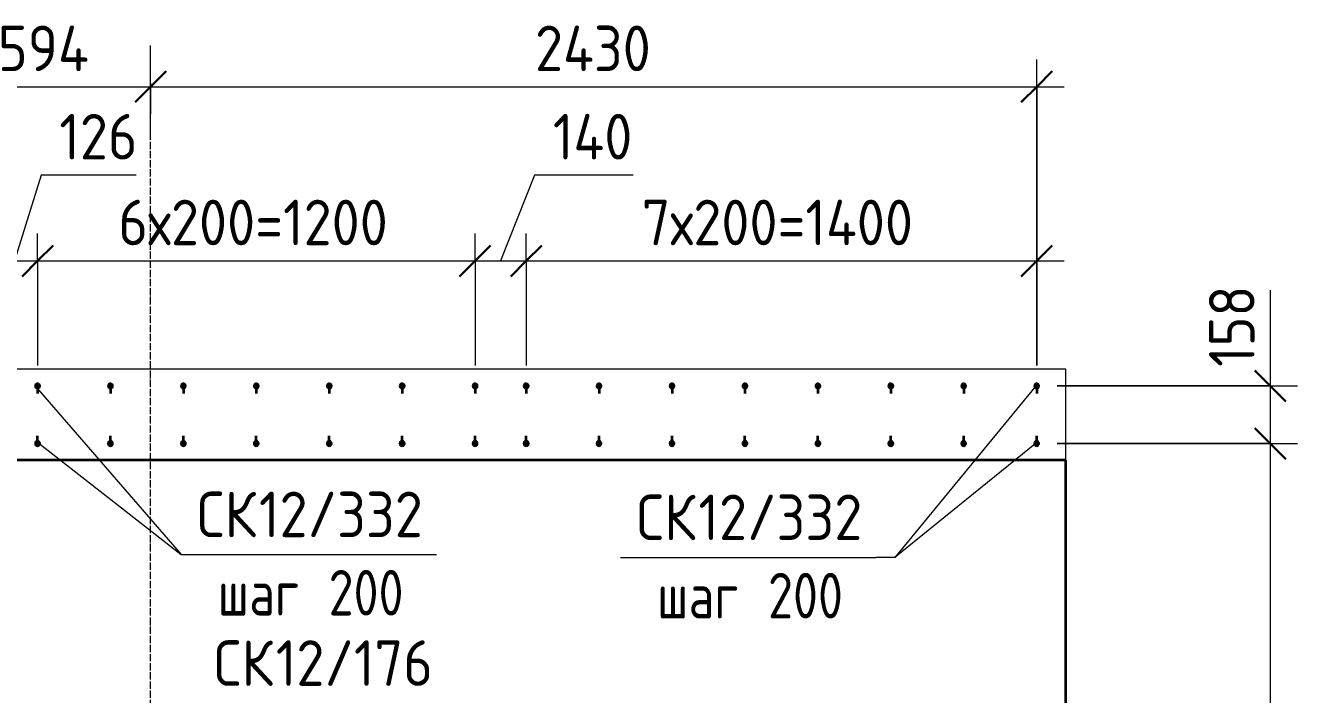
# Model space of a CAD drawing. Header units: millimetres. Extents: x 677 to 38046, y -1785 to 52249.
# Drawn here: x 2657 to 6145, y 50072 to 51908 of the extents above; entities that cross this region are included whole.
import ezdxf

# ---------------------------------------------------------------- set-up
doc = ezdxf.new("R2010")
doc.units = ezdxf.units.MM
doc.linetypes.add('01 Штриховая _4 мм_', pattern=[6, 3.5, -2.5])
doc.linetypes.add('02 Штрихпунктирная _20 мм_', pattern=[25, 20, -2.5, 0, -2.5])
for name, color, linetype, lineweight in [('AA_Dim', 7, 'Continuous', 9), ('AA_Dim-50', 7, 'Continuous', 9), ('AA_Linii', 7, 'Continuous', 9), ('AA_Vinoska', 7, 'Continuous', 9), ('AF_Perekritie', 7, 'Continuous', 60), ('AF_Perekritie_Опалубка', 253, 'Continuous', 20), ('AF_Stena_Опалубка', 253, 'Continuous', 20), ('KR_Armatura', 7, 'Continuous', 20), ('KR_Armatura_Tonkie', 7, 'Continuous', 20), ('KR_Fundament', 7, 'Continuous', 20), ('Оси', 7, 'Continuous', 9)]:
    doc.layers.add(name, color=color, linetype=linetype, lineweight=lineweight)
doc.styles.add('ISOCPEUR_1', font='isocpeur.TTF', dxfattribs={"width": 0.9, "height": 125})
doc.styles.add('ISOCPEUR_2', font='isocpeur.TTF', dxfattribs={"width": 0.8, "height": 125})
doc.dimstyles.new('00_Точн_3_знака__прозр_', dxfattribs={"dimscale": 304.8, "dimtxt": 125.344371, "dimasz": 0.278871, "dimexe": 0.246063, "dimexo": 0.164042, "dimgap": 0.016404, "dimtad": 1, "dimdec": 3, "dimrnd": 0.001, "dimdsep": 46, "dimtxsty": 'ISOCPEUR_1', "dimblk1": 'OBLIQUE', "dimblk2": 'OBLIQUE', "dimsah": 1, "dimcen": 0.09, "dimdle": 0.246063, "dimazin": 0, "dimtfac": 1, "dimtdec": 4, "dimtix": 1, "dimtmove": 0, "dimatfit": 3, "dimfxl": 1, "dimtvp": 1, "dimtolj": 1, "dimtzin": 0, "dimlwd": 18, "dimlwe": 18, "dimarcsym": 2})
doc.dimstyles.new('00_Точн_3_знака__прозр__1', dxfattribs={"dimscale": 304.8, "dimtxt": 125.344371, "dimasz": 0.278871, "dimexe": 0.246063, "dimexo": 0.164042, "dimgap": 0.016404, "dimtad": 1, "dimdec": 3, "dimrnd": 0.001, "dimdsep": 46, "dimtxsty": 'ISOCPEUR_1', "dimblk1": 'OBLIQUE', "dimblk2": 'OBLIQUE', "dimsah": 1, "dimcen": 0.09, "dimdle": 0.246063, "dimazin": 0, "dimtfac": 1, "dimtdec": 4, "dimtix": 1, "dimtmove": 1, "dimatfit": 3, "dimfxl": 1, "dimtvp": 1, "dimtolj": 1, "dimtzin": 0, "dimlwd": 18, "dimlwe": 18, "dimarcsym": 2})

# ---------------------------------------------------------------- blocks, each defined once
blk = doc.blocks.new('Грунт - Грунт-3689481-Схема расположения выпусков фундаментной плиты на отм_-0_890 входной группы в осях 1_1-3_1_Д_1-Ж_1')
at = {"layer": 'AF_Perekritie', "lineweight": 35}
for p, q in [((5510.1, 50715), (2610.1, 50715)), ((2610.1, 50715), (2610.1, 49475)), ((5510.1, 48295), (5510.1, 50715)), ((2610.1, 49475), (2960.1, 49475)), ((2960.1, 49475), (2960.1, 49225)), ((2610.1, 49225), (2610.1, 46395)), ((2960.1, 49225), (2610.1, 49225)), ((3490.1, 46395), (3490.1, 48295)), ((3490.1, 48295), (5510.1, 48295)), ((2610.1, 46395), (3490.1, 46395))]:
    blk.add_line(p, q, dxfattribs=at)
blk = doc.blocks.new('351_Ряд стержней П переменный шаг _НесАрм_РабПлоск_ - Тип 1-3811481-Схема расположения выпусков фундаментной плиты на отм_-0_890 входной группы в осях 1_1-3_1_Д_1-Ж_1')
at = {"layer": 'KR_Armatura_Tonkie', "lineweight": 35}
for points in [[(0, 1370), (-0.8, 1373), (-2.2, 1374.5), (-4.4, 1375.8), (-7.6, 1375.8), (-10.2, 1374.2), (-11.8, 1371.6), (-12, 1370), (-11.2, 1367), (-9, 1364.8), (-6, 1364), (-2.2, 1365.4), (-1.8, 1365.8), (-0.2, 1368.4)], [(157.8, 1371.6), (156.2, 1374.2), (153.6, 1375.8), (150.4, 1375.8), (149, 1375.2), (146.2, 1371.6), (146.2, 1371.6), (146.2, 1368.4), (146.8, 1367), (149, 1364.8), (152, 1364), (153.6, 1364.2), (156.2, 1365.8), (157.8, 1368.4)], [(0, 1170), (-0.8, 1173), (-2.2, 1174.5), (-4.4, 1175.8), (-7.6, 1175.8), (-10.2, 1174.2), (-11.8, 1171.6), (-12, 1170), (-11.2, 1167), (-9, 1164.8), (-6, 1164), (-2.2, 1165.4), (-1.8, 1165.8), (-0.2, 1168.4)], [(157.8, 1168.4), (157.8, 1171.6), (156.2, 1174.2), (153.6, 1175.8), (150.4, 1175.8), (148.6, 1174.7), (146.8, 1173), (146.2, 1171.6), (146.2, 1168.4), (146.8, 1167), (149, 1164.8), (152, 1164), (153.6, 1164.2), (156.2, 1165.8), (157.2, 1167)], [(0, 970), (-0.8, 973), (-2.2, 974.5), (-4.4, 975.8), (-7.6, 975.8), (-10.2, 974.2), (-11.8, 971.6), (-12, 970), (-11.2, 967), (-9, 964.8), (-6, 964), (-2.2, 965.4), (-1.8, 965.8), (-0.2, 968.4)], [(157.8, 968.4), (157.8, 971.6), (156.2, 974.2), (153.6, 975.8), (150.4, 975.8), (149, 975.2), (146.8, 973), (146.2, 971.6), (146.2, 968.4), (146.8, 967), (149, 964.8), (152, 964), (153.6, 964.2), (156.2, 965.8), (157.2, 967)], [(0, 770), (-0.8, 773), (-2.2, 774.5), (-4.4, 775.8), (-7.6, 775.8), (-10.2, 774.2), (-11.8, 771.6), (-12, 770), (-11.2, 767), (-9, 764.8), (-6, 764), (-2.2, 765.4), (-1.8, 765.8), (-0.2, 768.4)], [(157.8, 768.4), (157.8, 771.6), (156.2, 774.2), (153.6, 775.8), (150.4, 775.8), (149, 775.2), (146.8, 773), (146.2, 771.6), (146.2, 768.4), (146.8, 767), (149, 764.8), (152, 764), (153.6, 764.2), (156.2, 765.8), (157.2, 767)], [(0, 570), (-0.8, 573), (-2.2, 574.5), (-4.4, 575.8), (-7.6, 575.8), (-10.2, 574.2), (-11.8, 571.6), (-12, 570), (-11.2, 567), (-9, 564.8), (-6, 564), (-2.2, 565.4), (-1.8, 565.8), (-0.2, 568.4)], [(157.8, 568.4), (157.8, 571.6), (156.2, 574.2), (153.6, 575.8), (150.4, 575.8), (149, 575.2), (146.8, 573), (146.2, 571.6), (146.2, 568.4), (146.8, 567), (149, 564.8), (152, 564), (153.6, 564.2), (156.2, 565.8), (157.2, 567)], [(0, 370), (-0.8, 373), (-2.2, 374.5), (-4.4, 375.8), (-7.6, 375.8), (-10.2, 374.2), (-11.8, 371.6), (-12, 370), (-11.2, 367), (-9, 364.8), (-6, 364), (-2.2, 365.4), (-1.8, 365.8), (-0.2, 368.4)], [(157.8, 368.4), (157.8, 371.6), (156.2, 374.2), (153.6, 375.8), (150.4, 375.8), (149, 375.2), (146.8, 373), (146.2, 371.6), (146.2, 368.4), (146.8, 367), (149, 364.8), (152, 364), (153.6, 364.2), (156.2, 365.8), (157.2, 367)], [(0, 170), (-0.8, 173), (-2.2, 174.5), (-4.4, 175.8), (-7.6, 175.8), (-10.2, 174.2), (-11.8, 171.6), (-12, 170), (-11.2, 167), (-9, 164.8), (-6, 164), (-2.2, 165.4), (-1.8, 165.8), (-0.2, 168.4)], [(157.8, 168.4), (157.8, 171.6), (156.2, 174.2), (153.6, 175.8), (150.4, 175.8), (149, 175.2), (146.8, 173), (146.2, 171.6), (146.2, 168.4), (146.8, 167), (149, 164.8), (152, 164), (153.6, 164.2), (156.2, 165.8), (157.2, 167)], [(0, -30), (-0.8, -27), (-2.2, -25.5), (-4.4, -24.2), (-7.6, -24.2), (-10.2, -25.8), (-11.8, -28.4), (-12, -30), (-11.2, -33), (-9, -35.2), (-6, -36), (-2.2, -34.6), (-1.8, -34.2), (-0.2, -31.6)], [(157.8, -31.6), (157.8, -28.4), (156.2, -25.8), (153.6, -24.2), (150.4, -24.2), (149, -24.8), (146.8, -27), (146.2, -28.4), (146.2, -31.6), (146.8, -33), (149, -35.2), (152, -36), (153.6, -35.8), (156.2, -34.2), (157.2, -33)], [(0, -170), (-0.8, -167), (-2.2, -165.5), (-4.4, -164.2), (-7.6, -164.2), (-10.2, -165.8), (-11.8, -168.4), (-12, -170), (-11.2, -173), (-9, -175.2), (-6, -176), (-2.2, -174.6), (-1.8, -174.2), (-0.2, -171.6)], [(157.8, -171.6), (157.8, -168.4), (156.2, -165.8), (153.6, -164.2), (150.4, -164.2), (149, -164.8), (146.8, -167), (146.2, -168.4), (146.2, -171.6), (146.8, -173), (149.2, -175.3), (152, -176), (154.4, -175.3), (156.2, -174.2), (157.2, -173)], [(0, -370), (-0.8, -367), (-2.2, -365.5), (-4.4, -364.2), (-7.6, -364.2), (-10.2, -365.8), (-11.8, -368.4), (-12, -370), (-11.2, -373), (-9, -375.2), (-6, -376), (-3, -375.2), (-1.8, -374.2), (-0.2, -371.6)], [(157.8, -368.4), (156.2, -365.8), (153.6, -364.2), (150.4, -364.2), (149, -364.8), (146.8, -367), (146.2, -368.4), (146.5, -372.2), (146.8, -373), (149, -375.2), (152, -376), (153.6, -375.8), (156.2, -374.2), (157.8, -371.6)], [(0, -570), (-0.8, -567), (-2.2, -565.5), (-4.4, -564.2), (-7.6, -564.2), (-10.2, -565.8), (-11.8, -568.4), (-12, -570), (-11.2, -573), (-9, -575.2), (-6, -576), (-2.2, -574.6), (-1.8, -574.2), (-0.2, -571.6)], [(157.8, -571.6), (157.8, -568.4), (156.2, -565.8), (153.6, -564.2), (150.4, -564.2), (149, -564.8), (146.8, -567), (146.2, -569), (146.2, -571.6), (146.8, -573), (149, -575.2), (152, -576), (153.6, -575.8), (156.2, -574.2), (157.2, -573)], [(0, -770), (-1.6, -765.9), (-2.2, -765.5), (-4.4, -764.2), (-7.6, -764.2), (-10.2, -765.8), (-11.8, -768.4), (-12, -770), (-11.2, -773), (-9, -775.2), (-6, -776), (-2.2, -774.6), (-1.8, -774.2), (-0.2, -771.6)], [(157.8, -771.6), (157.8, -768.4), (156.2, -765.8), (153.6, -764.2), (150.4, -764.2), (149, -764.8), (146.8, -767), (146.2, -768.4), (146.2, -771.6), (146.8, -773), (149, -775.2), (152, -776), (153.6, -775.8), (156.2, -774.2), (157.2, -773)], [(0, -970), (-0.8, -967), (-2.2, -965.5), (-4.4, -964.2), (-7.6, -964.2), (-10.2, -965.8), (-11.8, -968.4), (-12, -970), (-11.2, -973), (-9, -975.2), (-6, -976), (-2.2, -974.6), (-1.8, -974.2), (-0.2, -971.6)], [(157.8, -968.4), (156.2, -965.8), (153.6, -964.2), (150.4, -964.2), (149, -964.8), (146.8, -967), (146.2, -968.4), (146.2, -971.6), (146.8, -973), (149, -975.2), (152, -976), (153.6, -975.8), (156.2, -974.2), (157.8, -971.6)], [(0, -1170), (-0.8, -1167), (-2.2, -1165.5), (-4.4, -1164.2), (-7.6, -1164.2), (-10.2, -1165.8), (-11.8, -1168.4), (-12, -1170), (-11.2, -1173), (-9, -1175.2), (-6, -1176), (-2.2, -1174.6), (-1.8, -1174.2), (-0.2, -1171.6)], [(157.8, -1171.6), (157.8, -1168.4), (156.2, -1165.8), (153.6, -1164.2), (150.4, -1164.2), (149, -1164.8), (146.8, -1167), (146.2, -1168.4), (146.2, -1171.6), (146.8, -1173), (149, -1175.2), (152, -1176), (153.6, -1175.8), (156.2, -1174.2), (157.2, -1173)], [(0, -1370), (-0.8, -1367), (-2.2, -1365.5), (-4.4, -1364.2), (-7.6, -1364.2), (-10.2, -1365.8), (-11.8, -1368.4), (-12, -1370), (-11.2, -1373), (-9, -1375.2), (-6, -1376), (-2.2, -1374.6), (-1.8, -1374.2), (-0.2, -1371.6)], [(157.8, -1371.6), (157.8, -1368.4), (156.2, -1365.8), (153.6, -1364.2), (150.4, -1364.2), (149, -1364.8), (146.8, -1367), (146.2, -1368.4), (146.2, -1371.6), (146.8, -1373), (149, -1375.2), (152, -1376), (153.6, -1375.8), (156.2, -1374.2), (157.2, -1373)]]:
    blk.add_hatch(color=256, dxfattribs=at).paths.add_polyline_path(points)
at = {"layer": 'KR_Armatura'}
for centre in [(-6, 1370), (152, 1370), (-6, 1170), (152, 1170), (-6, 970), (152, 970), (-6, 770), (152, 770), (-6, 570), (152, 570), (-6, 370), (152, 370), (-6, 170), (152, 170), (-6, -30), (152, -30), (-6, -170), (152, -170), (-6, -370), (152, -370), (-6, -570), (152, -570), (-6, -770), (152, -770), (-6, -970), (152, -970), (-6, -1170), (152, -1170), (-6, -1370), (152, -1370)]:
    blk.add_circle(centre, 6, dxfattribs=at)
at = {"layer": 'KR_Armatura_Tonkie', "lineweight": 35}
for p, q in [((0, 1370), (15, 1370)), ((146, 1370), (131, 1370)), ((0, 1170), (15, 1170)), ((146, 1170), (131, 1170)), ((0, 970), (15, 970)), ((146, 970), (131, 970)), ((0, 770), (15, 770)), ((146, 770), (131, 770)), ((0, 570), (15, 570)), ((146, 570), (131, 570)), ((0, 370), (15, 370)), ((146, 370), (131, 370)), ((0, 170), (15, 170)), ((146, 170), (131, 170)), ((0, -30), (15, -30)), ((146, -30), (131, -30)), ((0, -170), (15, -170)), ((146, -170), (131, -170)), ((0, -370), (15, -370)), ((146, -370), (131, -370)), ((0, -570), (15, -570)), ((146, -570), (131, -570)), ((0, -770), (15, -770)), ((146, -770), (131, -770)), ((0, -970), (15, -970)), ((146, -970), (131, -970)), ((0, -1170), (15, -1170)), ((146, -1170), (131, -1170)), ((0, -1370), (15, -1370)), ((146, -1370), (131, -1370))]:
    blk.add_line(p, q, dxfattribs=at)
for centre, start, end in [((-6, 1370), 360, 180), ((-6, 1370), 180, 0), ((152, 1370), 360, 180), ((152, 1370), 180, 360), ((-6, 1170), 360, 180), ((-6, 1170), 180, 0), ((152, 1170), 360, 180), ((152, 1170), 180, 360), ((-6, 970), 360, 180), ((-6, 970), 180, 0), ((152, 970), 360, 180), ((152, 970), 180, 360), ((-6, 770), 360, 180), ((-6, 770), 180, 0), ((152, 770), 360, 180), ((152, 770), 180, 360), ((-6, 570), 360, 180), ((-6, 570), 180, 0), ((152, 570), 360, 180), ((152, 570), 180, 360), ((-6, 370), 360, 180), ((-6, 370), 180, 0), ((152, 370), 360, 180), ((152, 370), 180, 360), ((-6, 170), 360, 180), ((152, 170), 360, 180), ((-6, 170), 180, 360), ((152, 170), 180, 360), ((-6, -30), 360, 180), ((-6, -30), 180, 360), ((152, -30), 0, 180), ((152, -30), 180, 360), ((-6, -170), 360, 180), ((-6, -170), 180, 360), ((152, -170), 360, 180), ((152, -170), 180, 360), ((-6, -370), 360, 180), ((-6, -370), 180, 0), ((152, -370), 360, 180), ((152, -370), 180, 360), ((-6, -570), 360, 180), ((-6, -570), 180, 0), ((152, -570), 360, 180), ((152, -570), 180, 360), ((-6, -770), 360, 180), ((152, -770), 360, 180), ((-6, -770), 180, 0), ((152, -770), 180, 360), ((-6, -970), 360, 180), ((-6, -970), 180, 0), ((152, -970), 0, 180), ((152, -970), 180, 360), ((-6, -1170), 360, 180), ((-6, -1170), 180, 0), ((152, -1170), 360, 180), ((152, -1170), 180, 360), ((-6, -1370), 360, 180), ((-6, -1370), 180, 0), ((152, -1370), 360, 180), ((152, -1370), 180, 360)]:
    blk.add_arc(centre, 6, start, end, dxfattribs=at)
blk = doc.blocks.new('DIMBLOCK4-Схема расположения выпусков фундаментной плиты на отм_-0_890 входной группы в осях 1_1-3_1_Д_1-Ж_1')
at = {"layer": 'AA_Dim-50', "lineweight": 18}
for p, q in [((2406.1, 51262.2), (2406.1, 51337.2)), ((2564.1, 51262.2), (2564.1, 51337.2)), ((2690.1, 51262.2), (2690.1, 51337.2)), ((2159.9, 51262.2), (2420.4, 51262.2)), ((2331.1, 51262.2), (2564.1, 51262.2)), ((2406.1, 51262.2), (2406.1, 50961)), ((2420.4, 51262.2), (2485.1, 51262.2)), ((2564.1, 51262.2), (2564.1, 50961)), ((2690.1, 51262.2), (2690.1, 50975))]:
    blk.add_line(p, q, dxfattribs=at)
at = {"layer": 'AA_Dim-50', "lineweight": 30}
for p, q in [((2406.1, 51262.2), (2448.6, 51304.7)), ((2564.1, 51262.2), (2606.6, 51304.7)), ((2690.1, 51262.2), (2732.6, 51304.7)), ((2406.1, 51262.2), (2363.6, 51219.7)), ((2564.1, 51262.2), (2521.6, 51219.7)), ((2690.1, 51262.2), (2647.6, 51219.7))]:
    blk.add_line(p, q, dxfattribs=at)
at = {"layer": 'AA_Dim-50', "color": 0, "lineweight": 18, "insert": (2159.9, 51430), "char_height": 125, "width": 252.581, "attachment_point": 1, "line_spacing_factor": 1.135194, "style": 'ISOCPEUR_1'}
blk.add_mtext('158', dxfattribs=at)
blk = doc.blocks.new('_None')
blk = doc.blocks.new('DIMBLOCK5-Схема расположения выпусков фундаментной плиты на отм_-0_890 входной группы в осях 1_1-3_1_Д_1-Ж_1')
at = {"layer": 'AA_Dim-50', "lineweight": 18}
for p, q in [((2699.8, 51497.4), (2627.1, 51262.2)), ((2960.2, 51497.4), (2699.8, 51497.4)), ((2564.1, 51262.2), (2564.1, 51337.2)), ((2690.1, 51262.2), (2690.1, 51337.2)), ((2564.1, 51262.2), (2690.1, 51262.2)), ((2564.1, 51262.2), (2564.1, 50961)), ((2690.1, 51262.2), (2690.1, 50975))]:
    blk.add_line(p, q, dxfattribs=at)
at = {"layer": 'AA_Dim-50', "lineweight": 30}
for p, q in [((2564.1, 51262.2), (2606.6, 51304.7)), ((2690.1, 51262.2), (2732.6, 51304.7)), ((2564.1, 51262.2), (2521.6, 51219.7)), ((2690.1, 51262.2), (2647.6, 51219.7))]:
    blk.add_line(p, q, dxfattribs=at)
at = {"layer": 'AA_Dim-50', "color": 0, "lineweight": 18, "insert": (2749.8, 51665.3), "char_height": 125, "width": 252.581, "attachment_point": 1, "line_spacing_factor": 1.135194, "style": 'ISOCPEUR_1'}
blk.add_mtext('126', dxfattribs=at)
blk = doc.blocks.new('DIMBLOCK6-Схема расположения выпусков фундаментной плиты на отм_-0_890 входной группы в осях 1_1-3_1_Д_1-Ж_1')
at = {"layer": 'AA_Dim-50', "lineweight": 18}
for p, q in [((2690.1, 51262.2), (2690.1, 51337.2)), ((3890.1, 51262.2), (3890.1, 51337.2)), ((4030.1, 51262.2), (4030.1, 51337.2)), ((2690.1, 51262.2), (3890.1, 51262.2)), ((2690.1, 51262.2), (2690.1, 50975)), ((3890.1, 51262.2), (3890.1, 50975)), ((4030.1, 51262.2), (4030.1, 50975))]:
    blk.add_line(p, q, dxfattribs=at)
at = {"layer": 'AA_Dim-50', "lineweight": 30}
for p, q in [((2690.1, 51262.2), (2732.6, 51304.7)), ((3890.1, 51262.2), (3932.6, 51304.7)), ((4030.1, 51262.2), (4072.6, 51304.7)), ((2690.1, 51262.2), (2647.6, 51219.7)), ((3890.1, 51262.2), (3847.6, 51219.7)), ((4030.1, 51262.2), (3987.6, 51219.7))]:
    blk.add_line(p, q, dxfattribs=at)
at = {"layer": 'AA_Dim-50', "color": 0, "lineweight": 18, "insert": (2911.7, 51430), "char_height": 125, "width": 908.155, "attachment_point": 1, "line_spacing_factor": 1.135194, "style": 'ISOCPEUR_1'}
blk.add_mtext('6х200=1200', dxfattribs=at)
blk = doc.blocks.new('DIMBLOCK7-Схема расположения выпусков фундаментной плиты на отм_-0_890 входной группы в осях 1_1-3_1_Д_1-Ж_1')
at = {"layer": 'AA_Dim-50', "lineweight": 18}
for p, q in [((4053.3, 51497.4), (3960.1, 51262.2)), ((4323.2, 51497.4), (4053.3, 51497.4)), ((3890.1, 51262.2), (3890.1, 51337.2)), ((4030.1, 51262.2), (4030.1, 51337.2)), ((3890.1, 51262.2), (4030.1, 51262.2)), ((3890.1, 51262.2), (3890.1, 50975)), ((4030.1, 51262.2), (4030.1, 50975))]:
    blk.add_line(p, q, dxfattribs=at)
at = {"layer": 'AA_Dim-50', "lineweight": 30}
for p, q in [((3890.1, 51262.2), (3932.6, 51304.7)), ((4030.1, 51262.2), (4072.6, 51304.7)), ((3890.1, 51262.2), (3847.6, 51219.7)), ((4030.1, 51262.2), (3987.6, 51219.7))]:
    blk.add_line(p, q, dxfattribs=at)
at = {"layer": 'AA_Dim-50', "color": 0, "lineweight": 18, "insert": (4103.3, 51665.3), "char_height": 125, "width": 263.933, "attachment_point": 1, "line_spacing_factor": 1.135194, "style": 'ISOCPEUR_1'}
blk.add_mtext('140', dxfattribs=at)
blk = doc.blocks.new('DIMBLOCK8-Схема расположения выпусков фундаментной плиты на отм_-0_890 входной группы в осях 1_1-3_1_Д_1-Ж_1')
at = {"layer": 'AA_Dim-50', "lineweight": 18}
for p, q in [((4030.1, 51262.2), (4030.1, 51337.2)), ((5430.1, 51262.2), (5430.1, 51337.2)), ((4030.1, 51262.2), (5505.1, 51262.2)), ((4030.1, 51262.2), (4030.1, 50975)), ((5430.1, 51262.2), (5430.1, 50975))]:
    blk.add_line(p, q, dxfattribs=at)
at = {"layer": 'AA_Dim-50', "lineweight": 30}
for p, q in [((4030.1, 51262.2), (4072.6, 51304.7)), ((5430.1, 51262.2), (5472.6, 51304.7)), ((4030.1, 51262.2), (3987.6, 51219.7)), ((5430.1, 51262.2), (5387.6, 51219.7))]:
    blk.add_line(p, q, dxfattribs=at)
at = {"layer": 'AA_Dim-50', "color": 0, "lineweight": 18, "insert": (4346.9, 51430), "char_height": 125, "width": 919.507, "attachment_point": 1, "line_spacing_factor": 1.135194, "style": 'ISOCPEUR_1'}
blk.add_mtext('7х200=1400', dxfattribs=at)
blk = doc.blocks.new('DIMBLOCK18-Схема расположения выпусков фундаментной плиты на отм_-0_890 входной группы в осях 1_1-3_1_Д_1-Ж_1')
at = {"layer": 'AA_Dim-50', "lineweight": 18}
for p, q in [((2406.1, 50961), (2406.1, 51814.9)), ((2331.1, 51739.9), (3000.1, 51739.9)), ((2406.1, 51739.9), (2406.1, 50961)), ((3000.1, 51750), (3000.1, 51664.9)), ((3000.1, 51739.9), (3000.1, 51750))]:
    blk.add_line(p, q, dxfattribs=at)
at = {"layer": 'AA_Dim-50', "lineweight": 30}
for p, q in [((2406.1, 51739.9), (2448.6, 51782.4)), ((3000.1, 51739.9), (3042.6, 51782.4)), ((2406.1, 51739.9), (2363.6, 51697.4)), ((3000.1, 51739.9), (2957.6, 51697.4))]:
    blk.add_line(p, q, dxfattribs=at)
at = {"layer": 'AA_Dim-50', "color": 0, "lineweight": 18, "insert": (2581.3, 51907.7), "char_height": 125, "width": 292.313, "attachment_point": 1, "line_spacing_factor": 1.135194, "style": 'ISOCPEUR_1'}
blk.add_mtext('594', dxfattribs=at)
blk = doc.blocks.new('_Oblique')
at = {"color": 0, "linetype": 'ByBlock', "lineweight": -2}
blk.add_line((-0.5, -0.5), (0.5, 0.5), dxfattribs=at)
blk = doc.blocks.new('DIMBLOCK19-Схема расположения выпусков фундаментной плиты на отм_-0_890 входной группы в осях 1_1-3_1_Д_1-Ж_1')
at = {"layer": 'AA_Dim-50', "lineweight": 18}
for p, q in [((5430.1, 50975), (5430.1, 51814.9)), ((3000.1, 51750), (3000.1, 51664.9)), ((3000.1, 51739.9), (3000.1, 51750)), ((3000.1, 51739.9), (5505.1, 51739.9)), ((5430.1, 51739.9), (5430.1, 50975))]:
    blk.add_line(p, q, dxfattribs=at)
at = {"layer": 'AA_Dim-50', "lineweight": 30}
for p, q in [((3000.1, 51739.9), (3042.6, 51782.4)), ((5430.1, 51739.9), (5472.6, 51782.4)), ((3000.1, 51739.9), (2957.6, 51697.4)), ((5430.1, 51739.9), (5387.6, 51697.4))]:
    blk.add_line(p, q, dxfattribs=at)
at = {"layer": 'AA_Dim-50', "color": 0, "lineweight": 18, "insert": (4054.2, 51907.7), "char_height": 125, "width": 385.966, "attachment_point": 1, "line_spacing_factor": 1.135194, "style": 'ISOCPEUR_1'}
blk.add_mtext('2430', dxfattribs=at)
blk = doc.blocks.new('DIMBLOCK20-Схема расположения выпусков фундаментной плиты на отм_-0_890 входной группы в осях 1_1-3_1_Д_1-Ж_1')
at = {"layer": 'AA_Dim-50', "lineweight": 18}
for p, q in [((6070.4, 51181.7), (6070.4, 50921.2)), ((6070.4, 50994), (6070.4, 50761)), ((5486.1, 50919), (6145.4, 50919)), ((6070.4, 50919), (5486.1, 50919)), ((6070.4, 50921.2), (6070.4, 50840)), ((5486.1, 50761), (6145.4, 50761)), ((6070.4, 50761), (5486.1, 50761))]:
    blk.add_line(p, q, dxfattribs=at)
at = {"layer": 'AA_Dim-50', "lineweight": 30}
for p, q in [((6070.4, 50919), (6027.9, 50961.5)), ((6070.4, 50919), (6112.9, 50876.5)), ((6070.4, 50761), (6027.9, 50803.5)), ((6070.4, 50761), (6112.9, 50718.5))]:
    blk.add_line(p, q, dxfattribs=at)
at = {"layer": 'AA_Dim-50', "color": 0, "lineweight": 18, "insert": (5902.6, 50971.2), "char_height": 125, "width": 252.581, "attachment_point": 1, "rotation": 90, "line_spacing_factor": 1.135194, "style": 'ISOCPEUR_1'}
blk.add_mtext('158', dxfattribs=at)
blk = doc.blocks.new('DIMBLOCK21-Схема расположения выпусков фундаментной плиты на отм_-0_890 входной группы в осях 1_1-3_1_Д_1-Ж_1')
at = {"layer": 'AA_Dim-50', "lineweight": 30}
for p, q in [((6070.4, 50761), (6027.9, 50803.5)), ((6070.4, 50761), (6112.9, 50718.5)), ((6070.4, 48395), (6027.9, 48437.5)), ((6070.4, 48395), (6112.9, 48352.5))]:
    blk.add_line(p, q, dxfattribs=at)
at = {"layer": 'AA_Dim-50', "lineweight": 18}
for p, q in [((5486.1, 50761), (6145.4, 50761)), ((6070.4, 50761), (5486.1, 50761)), ((6070.4, 50761), (6070.4, 48395)), ((6080.5, 48395), (5995.4, 48395)), ((6070.4, 48395), (6080.5, 48395))]:
    blk.add_line(p, q, dxfattribs=at)
at = {"layer": 'AA_Dim-50', "color": 0, "lineweight": 18, "insert": (5902.6, 49421.9), "char_height": 125, "width": 374.614, "attachment_point": 1, "rotation": 90, "line_spacing_factor": 1.135194, "style": 'ISOCPEUR_1'}
blk.add_mtext('2366', dxfattribs=at)
blk = doc.blocks.new('042_М_Арматуры - Диам длина поз _ Шаг-2260295-Схема расположения выпусков фундаментной плиты на отм_-0_890 входной группы в осях 1_1-3_1_Д_1-Ж_1')
at = {"layer": 'AA_Vinoska'}
blk.add_line((-7, 0), (7, 0), dxfattribs=at)

msp = doc.modelspace()

# ---------------------------------------------------------------- linework, layer by layer
at = {"layer": 'AA_Linii', "lineweight": 60}
for p, q in [((5436.0616, 50919), (5424.0616, 50919)), ((5436.0616, 50761), (5424.0616, 50761))]:
    msp.add_line(p, q, dxfattribs=at)
at = {"layer": 'AA_Vinoska'}
for p, q in [((2685.9589, 50915.3824), (3083.8612, 50456.5111)), ((5429.7239, 50921.154), (5040.6272, 50448.5748)), ((2689.7556, 50764.2769), (3083.8612, 50456.5111)), ((5429.7239, 50763.002), (5040.6272, 50448.5748)), ((5040.6272, 50448.5748), (4988.964, 50448.5748)), ((5040.6272, 50448.5748), (4988.964, 50448.5748))]:
    msp.add_line(p, q, dxfattribs=at)
at = {"layer": 'AF_Stena_Опалубка', "linetype": '01 Штриховая _4 мм_'}
for p, q in [((5510.0616, 50965), (2610.0616, 50965)), ((5510.0616, 50715), (5510.0616, 50965)), ((2610.0616, 50715), (5510.0616, 50715))]:
    msp.add_line(p, q, dxfattribs=at)
at = {"layer": 'KR_Fundament'}
for p, q in [((5510.0616, 50965), (2360.0616, 50965)), ((5510.0616, 48045), (5510.0616, 50965))]:
    msp.add_line(p, q, dxfattribs=at)
at = {"layer": 'Оси'}
msp.add_line((3000.0616, 51603.0658), (3000.0616, 51853.0658), dxfattribs=at)
at = {"layer": 'Оси', "linetype": '02 Штрихпунктирная _20 мм_'}
msp.add_line((3000.0616, 45293.9769), (3000.0616, 51603.0658), dxfattribs=at)

# ---------------------------------------------------------------- block references
at = {"layer": 'AA_Vinoska', "xscale": 49.99999999999998, "yscale": 49.99999999999998, "zscale": 49.99999999999998}
for p in [(3433.8612, 50456.5111), (3433.8612, 50456.5111), (4638.964, 50448.5748), (4638.964, 50448.5748)]:
    msp.add_blockref('042_М_Арматуры - Диам длина поз _ Шаг-2260295-Схема расположения выпусков фундаментной плиты на отм_-0_890 входной группы в осях 1_1-3_1_Д_1-Ж_1', p, dxfattribs=at)
at = {"layer": 'AF_Perekritie_Опалубка', "lineweight": 35}
msp.add_blockref('Грунт - Грунт-3689481-Схема расположения выпусков фундаментной плиты на отм_-0_890 входной группы в осях 1_1-3_1_Д_1-Ж_1', (0, 0), dxfattribs=at)
at = {"layer": 'KR_Armatura_Tonkie', "lineweight": 35, "rotation": 269.9999999999995}
msp.add_blockref('351_Ряд стержней П переменный шаг _НесАрм_РабПлоск_ - Тип 1-3811481-Схема расположения выпусков фундаментной плиты на отм_-0_890 входной группы в осях 1_1-3_1_Д_1-Ж_1', (4060.0616, 50913), dxfattribs=at)

# ---------------------------------------------------------------- texts
at = {"layer": 'AA_Vinoska', "char_height": 125, "attachment_point": 1}
for s, insert, width, style in [('СК', (3127.6682, 50629.0236), 205.632844, 'ISOCPEUR_1'), ('СК', (3127.6682, 50629.0236), 205.632844, 'ISOCPEUR_1'), ('12/332', (3297.3323, 50629.0236), 555.569437, 'ISOCPEUR_1'), ('12/332', (3297.3323, 50629.0236), 555.569437, 'ISOCPEUR_1'), ('СК', (4332.7711, 50621.0872), 205.632844, 'ISOCPEUR_1'), ('СК', (4332.7711, 50621.0872), 205.632844, 'ISOCPEUR_1'), ('12/332', (4502.4351, 50621.0872), 555.569437, 'ISOCPEUR_1'), ('12/332', (4502.4351, 50621.0872), 555.569437, 'ISOCPEUR_1'), (' 200', (3424.7141, 50414.071), 333.502, 'ISOCPEUR_2'), (' 200', (3424.7141, 50414.071), 333.502, 'ISOCPEUR_2'), ('шаг', (3183.9432, 50414.071), 291.81425, 'ISOCPEUR_2'), ('шаг', (3183.9432, 50414.071), 291.81425, 'ISOCPEUR_2'), (' 200', (4629.8169, 50406.1346), 333.502, 'ISOCPEUR_2'), (' 200', (4629.8169, 50406.1346), 333.502, 'ISOCPEUR_2'), ('шаг', (4389.0461, 50406.1346), 291.81425, 'ISOCPEUR_2'), ('шаг', (4389.0461, 50406.1346), 291.81425, 'ISOCPEUR_2'), ('СК', (3173.9969, 50221.0801), 205.632844, 'ISOCPEUR_1'), ('СК', (3173.9969, 50221.0801), 205.632844, 'ISOCPEUR_1'), ('12/176', (3343.661, 50221.0801), 526.708687, 'ISOCPEUR_1'), ('12/176', (3343.661, 50221.0801), 526.708687, 'ISOCPEUR_1')]:
    msp.add_mtext(s, dxfattribs=dict(at, insert=insert, width=width, style=style))

# ---------------------------------------------------------------- dimensions: what is measured, and where the dimension line sits
at = {"layer": 'AA_Dim', "lineweight": 18}
for base, p1, p2, override, picture, middle in [((3000.0616, 51739.8987), (2406.0616, 50911), (3000.0616, 51800.0028), {"dimpost": '<>', "dimfxl": 1069.187539}, 'DIMBLOCK18-Схема расположения выпусков фундаментной плиты на отм_-0_890 входной группы в осях 1_1-3_1_Д_1-Ж_1', (2703.0616, 51807.3987)), ((5430.0616, 51739.8987), (3000.0616, 51800.0028), (5430.0616, 50925), {"dimpost": '<>', "dimfxl": 2582.736904}, 'DIMBLOCK19-Схема расположения выпусков фундаментной плиты на отм_-0_890 входной группы в осях 1_1-3_1_Д_1-Ж_1', (4215.0616, 51807.3987))]:
    dim = msp.add_linear_dim(base=base, p1=p1, p2=p2, dimstyle='00_Точн_3_знака__прозр_', override=override, dxfattribs=at)
    dim.commit()
    dim.dimension.update_dxf_attribs({"geometry": picture, "text_midpoint": middle})
for base, p1, p2, text, override, picture, middle in [((2690.0616, 51262.1833), (2564.0616, 50911), (2690.0616, 50925), '126', {"dimpost": '<>', "dimblk1": 'None', "dimblk2": 'None', "dimsah": 1, "dimfxl": 126.775392}, 'DIMBLOCK5-Схема расположения выпусков фундаментной плиты на отм_-0_890 входной группы в осях 1_1-3_1_Д_1-Ж_1', (2876.0561, 51581.9168)), ((4030.0616, 51262.1833), (3890.0616, 50925), (4030.0616, 50925), '140', {"dimpost": '<>', "dimblk1": 'None', "dimblk2": 'None', "dimsah": 1, "dimfxl": 140}, 'DIMBLOCK7-Схема расположения выпусков фундаментной плиты на отм_-0_890 входной группы в осях 1_1-3_1_Д_1-Ж_1', (4235.2355, 51581.9168)), ((2564.0616, 51262.1833), (2406.0616, 50911), (2564.0616, 50911), '158', {"dimpost": '<>', "dimblk1": 'None', "dimblk2": 'None', "dimsah": 1, "dimfxl": 158}, 'DIMBLOCK4-Схема расположения выпусков фундаментной плиты на отм_-0_890 входной группы в осях 1_1-3_1_Д_1-Ж_1', (2286.2257, 51346.6898))]:
    dim = msp.add_linear_dim(base=base, p1=p1, p2=p2, text=text, dimstyle='00_Точн_3_знака__прозр__1', override=override, dxfattribs=at)
    dim.commit()
    dim.dimension.update_dxf_attribs({"geometry": picture, "text_midpoint": middle, "dimtype": 160})
for base, p1, p2, text, override, picture, middle in [((3890.0616, 51262.1833), (2690.0616, 50925), (3890.0616, 50925), '6х200=1200', {"dimpost": '<>', "dimblk1": 'None', "dimblk2": 'None', "dimsah": 1, "dimfxl": 1200}, 'DIMBLOCK6-Схема расположения выпусков фундаментной плиты на отм_-0_890 входной группы в осях 1_1-3_1_Д_1-Ж_1', (3290.0616, 51329.6833)), ((5430.0616, 51262.1833), (4030.0616, 50925), (5430.0616, 50925), '7х200=1400', {"dimpost": '<>', "dimblk1": 'None', "dimblk2": 'None', "dimsah": 1, "dimfxl": 1400}, 'DIMBLOCK8-Схема расположения выпусков фундаментной плиты на отм_-0_890 входной группы в осях 1_1-3_1_Д_1-Ж_1', (4730.0616, 51329.6833))]:
    dim = msp.add_linear_dim(base=base, p1=p1, p2=p2, text=text, dimstyle='00_Точн_3_знака__прозр_', override=override, dxfattribs=at)
    dim.commit()
    dim.dimension.update_dxf_attribs({"geometry": picture, "text_midpoint": middle})
dim = msp.add_linear_dim(base=(6070.4432, 50761), p1=(5436.0616, 50919), p2=(5436.0616, 50761), angle=90, dimstyle='00_Точн_3_знака__прозр__1', override={"dimpost": '<>', "dimfxl": 158}, dxfattribs=at)
dim.commit()
dim.dimension.update_dxf_attribs({"geometry": 'DIMBLOCK20-Схема расположения выпусков фундаментной плиты на отм_-0_890 входной группы в осях 1_1-3_1_Д_1-Ж_1', "text_midpoint": (5985.9368, 51097.5306), "dimtype": 160, "text_rotation": 90})
dim = msp.add_linear_dim(base=(6070.4432, 48395), p1=(5436.0616, 50761), p2=(6130.5473, 48395), angle=90, dimstyle='00_Точн_3_знака__прозр_', override={"dimpost": '<>', "dimfxl": 2465.819619}, dxfattribs=at)
dim.commit()
dim.dimension.update_dxf_attribs({"geometry": 'DIMBLOCK21-Схема расположения выпусков фундаментной плиты на отм_-0_890 входной группы в осях 1_1-3_1_Д_1-Ж_1', "text_midpoint": (6002.9432, 49578)})

doc.saveas('drawing.dxf')
